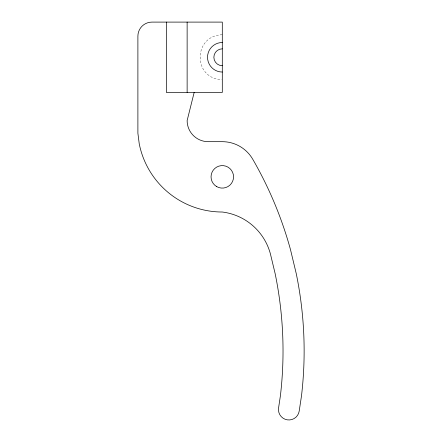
<?xml version="1.0" encoding="UTF-8"?>
<svg xmlns="http://www.w3.org/2000/svg" width="442" height="442" viewBox="0 0 442 442"><rect width="100%" height="100%" fill="white"/><g stroke="black" fill="none" stroke-linecap="round" stroke-linejoin="round"><path stroke-width="0.33" stroke-dasharray="2.21 1.66" d="M222.298 34.763C193.209 35.432 192.563 78.322 221.652 79.693"/><path stroke-width="0.66" d="M194.165 92.439L187.132 120.578A21.1 21.1 0 0 0 208.232 141.678L222.298 141.678A35.172 35.172 0 0 1 252.758 159.264A383.435 383.435 0 0 1 290.516 249.719L296.245 273.609A383.435 383.435 0 0 1 301.499 395.833L299.201 411.082A10.431 10.431 0 0 1 287.333 419.85A10.431 10.431 0 0 1 278.57 407.983L280.394 395.833A383.435 383.435 0 0 0 275.139 273.609L270.493 254.222A57.029 57.029 0 0 0 222.298 212.016A84.676 84.676 0 0 1 139.23 143.76L137.893 133.235L137.893 36.167A14.067 14.067 0 0 1 151.96 22.1L222.298 22.1L222.298 92.439L166.38 92.439L166.38 22.1M187.132 22.1L187.132 92.439M222.298 65.709A8.442 8.442 0 0 1 213.862 57.272A8.442 8.442 0 0 1 222.298 48.83M222.298 72.04A14.774 14.774 0 0 1 207.53 57.272A14.774 14.774 0 0 1 222.298 42.498M216.674 186.596A11.254 11.254 0 0 0 233.553 176.85A11.254 11.254 0 0 0 216.674 167.104A11.254 11.254 0 0 0 216.674 186.596"/></g></svg>
